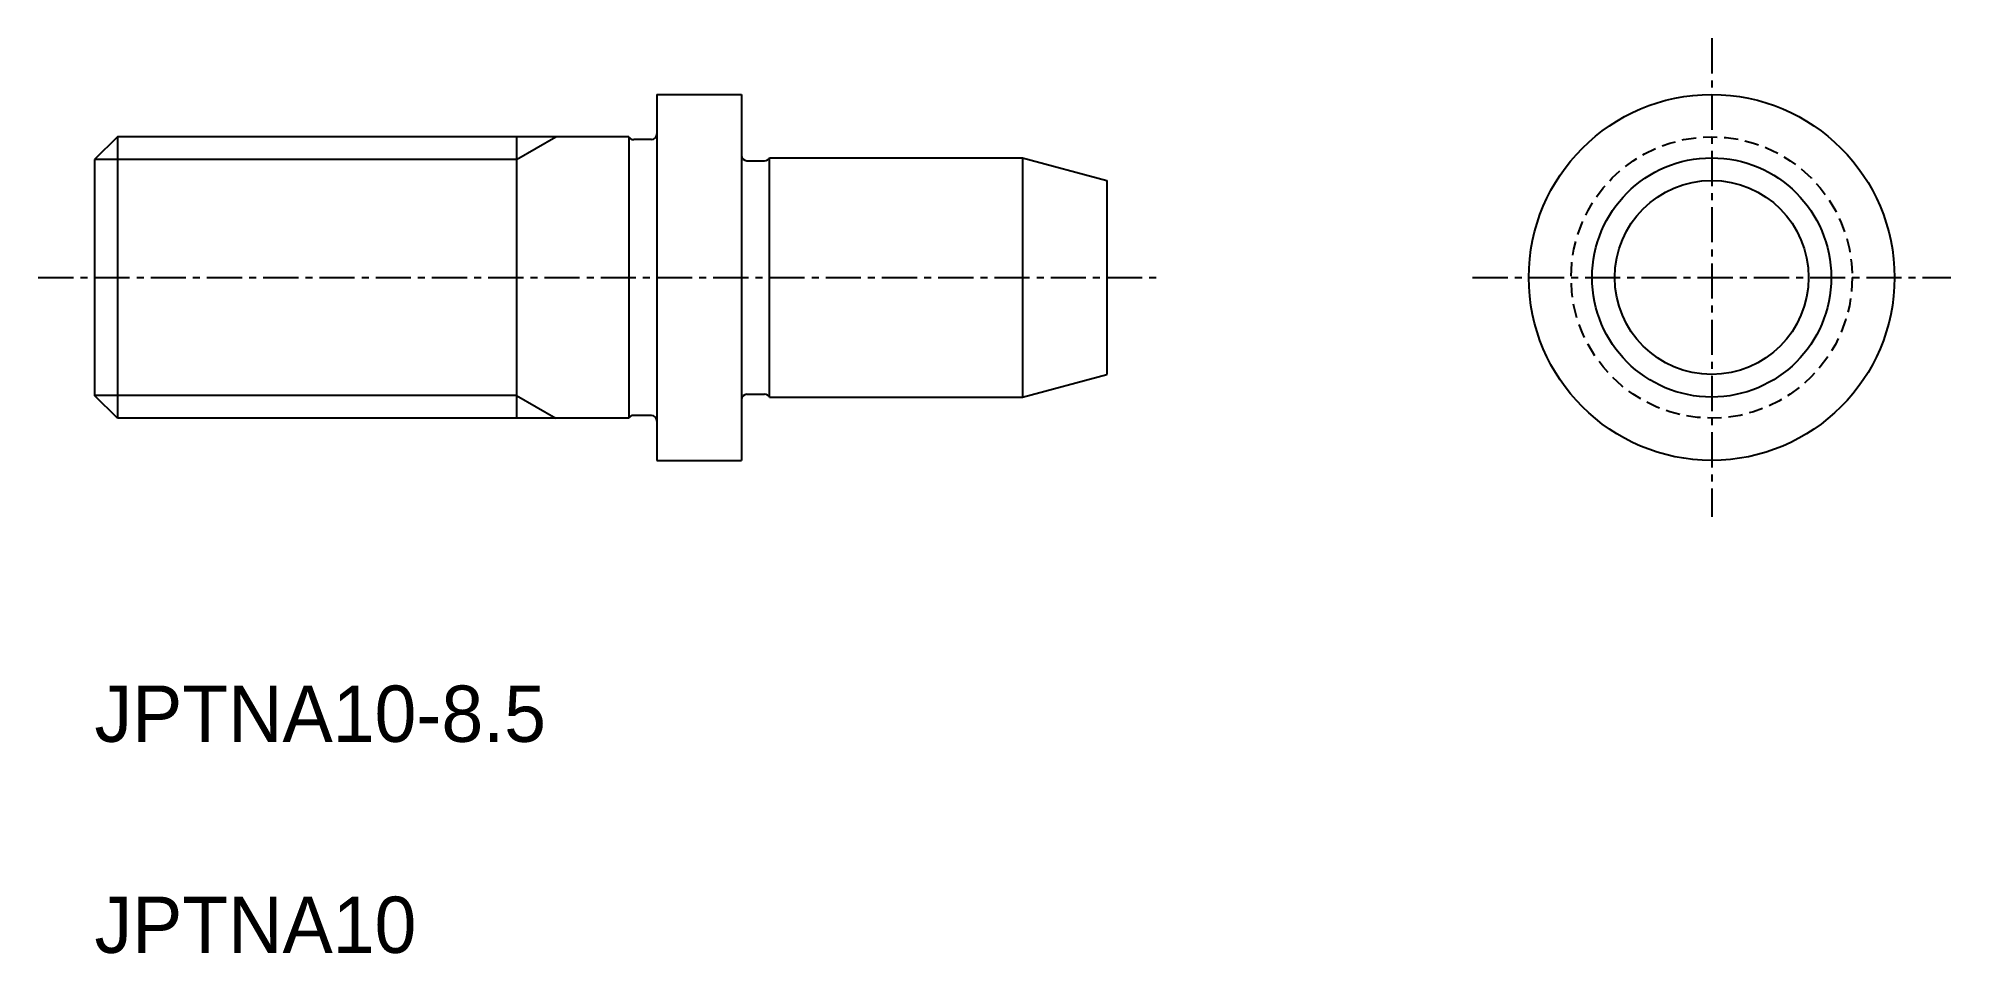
# Model space of a CAD drawing. Extents: x -1467.4 to -1399.4, y -554.6 to -522.1.
import ezdxf

# ---------------------------------------------------------------- set-up
doc = ezdxf.new("R2010")
doc.units = 0
doc.linetypes.add('CENTER', pattern=[2, 1.25, -0.25, 0.25, -0.25])
doc.linetypes.add('DASHED', pattern=[0.75, 0.5, -0.25])
doc.layers.get('0').update_dxf_attribs({"linetype": 'CONTINUOUS'})
doc.layers.add('CENTER', color=1, linetype='CENTER')

msp = doc.modelspace()

# ---------------------------------------------------------------- linework, layer by layer
at = {"color": 7, "linetype": 'CONTINUOUS'}
for p, q in [((-1445.435, -524.119), (-1442.435, -524.119)), ((-1445.435, -524.119), (-1445.435, -537.119)), ((-1442.435, -524.119), (-1442.435, -537.119)), ((-1464.623, -525.619), (-1465.435, -526.431)), ((-1446.435, -525.619), (-1464.623, -525.619)), ((-1464.619, -525.619), (-1464.619, -535.619)), ((-1450.435, -525.619), (-1450.435, -535.619)), ((-1446.435, -525.619), (-1446.435, -535.619)), ((-1445.635, -525.719), (-1446.262, -525.719)), ((-1465.435, -526.431), (-1465.435, -534.807)), ((-1442.235, -526.469), (-1441.608, -526.469)), ((-1441.435, -534.869), (-1441.435, -526.369)), ((-1441.435, -526.369), (-1432.435, -526.369)), ((-1432.435, -526.369), (-1429.435, -527.173)), ((-1432.435, -526.369), (-1432.435, -534.869)), ((-1429.435, -527.173), (-1429.435, -534.066)), ((-1432.435, -534.869), (-1429.435, -534.066)), ((-1464.623, -535.619), (-1465.435, -534.807)), ((-1442.235, -534.769), (-1441.608, -534.769)), ((-1441.435, -534.869), (-1432.435, -534.869)), ((-1446.435, -535.619), (-1464.623, -535.619)), ((-1445.635, -535.519), (-1446.262, -535.519)), ((-1445.435, -537.119), (-1442.435, -537.119))]:
    msp.add_line(p, q, dxfattribs=at)
at = {"color": 3, "linetype": 'CONTINUOUS'}
for p, q in [((-1450.435, -526.432), (-1449.028, -525.619)), ((-1450.435, -526.432), (-1465.435, -526.432)), ((-1450.435, -534.807), (-1465.435, -534.807)), ((-1450.435, -534.807), (-1449.029, -535.619))]:
    msp.add_line(p, q, dxfattribs=at)
at = {"color": 7, "linetype": 'CONTINUOUS'}
for radius in [6.5, 4.25, 3.446]:
    msp.add_circle((-1407.935, -530.619), radius, dxfattribs=at)
at = {"color": 3, "linetype": 'DASHED'}
msp.add_circle((-1407.935, -530.619), 5, dxfattribs=at)
at = {"color": 7, "linetype": 'CONTINUOUS'}
for centre, start, end in [((-1446.262, -525.519), 210, 270), ((-1445.635, -525.519), 270, 0), ((-1442.235, -526.269), 180, 270), ((-1441.608, -526.269), 270, 329.99997), ((-1442.235, -534.969), 90, 180), ((-1441.608, -534.969), 30.00003, 90), ((-1446.262, -535.719), 90, 150), ((-1445.635, -535.719), 0, 90)]:
    msp.add_arc(centre, 0.2, start, end, dxfattribs=at)
at = {"layer": 'CENTER', "color": 1, "linetype": 'CENTER'}
for p, q in [((-1407.935, -522.119), (-1407.935, -539.119)), ((-1467.435, -530.619), (-1427.435, -530.619)), ((-1416.435, -530.619), (-1399.435, -530.619))]:
    msp.add_line(p, q, dxfattribs=at)

# ---------------------------------------------------------------- texts
at = {"color": 7, "linetype": 'CONTINUOUS'}
for s, p in [('JPTNA10-8.5  ', (-1465.435, -547.119)), ('JPTNA10', (-1465.435, -554.619))]:
    msp.add_text(s, height=2, dxfattribs=at).set_placement(p)

doc.saveas('drawing.dxf')
